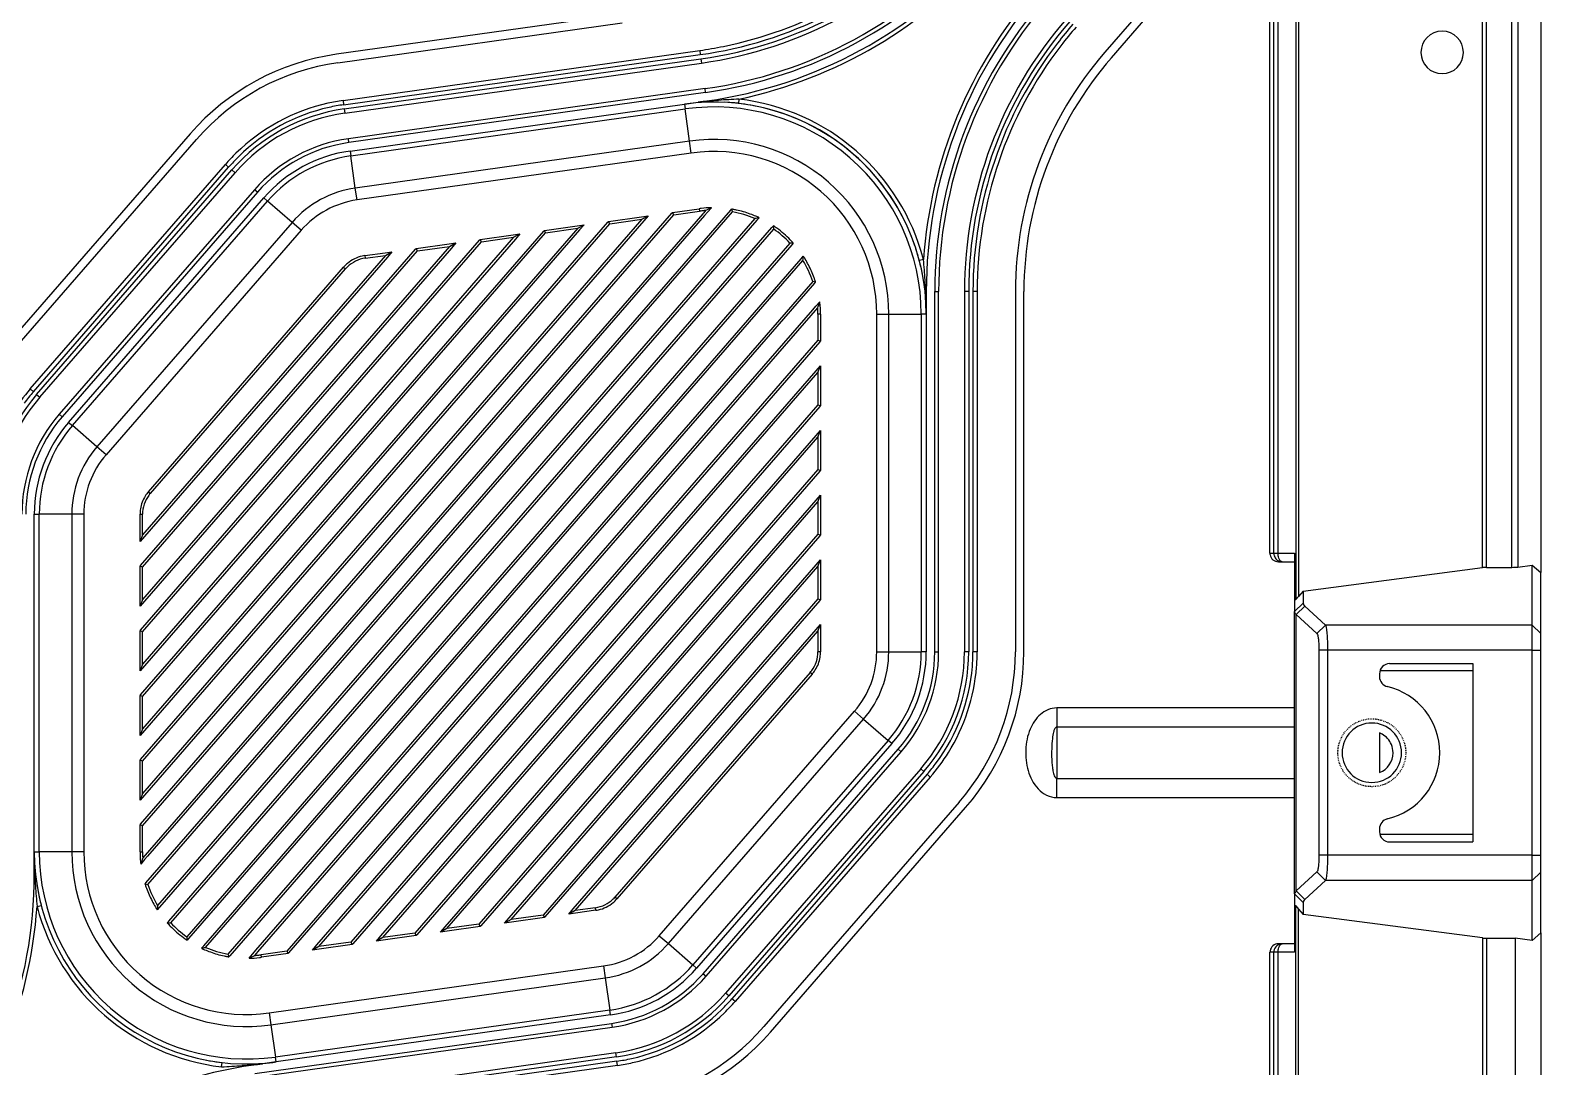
# Model space of a CAD drawing. Header units: millimetres. Extents: x -1070 to 42146, y 1440 to 12921.
# Drawn here: x 7066.3 to 7244.2, y 2835.8 to 2957.9 of the extents above; entities that cross this region are included whole.
import ezdxf

# ---------------------------------------------------------------- set-up
doc = ezdxf.new("R2010")
doc.units = ezdxf.units.MM
doc.linetypes.add('HIDDEN', pattern=[0.2, 0.1, -0.1])
doc.layers.add('DW-PLUS-XIANGTI隐藏线HIDDEN', color=7, linetype='Continuous')

msp = doc.modelspace()

# ---------------------------------------------------------------- linework, layer by layer
at = {"color": 7, "linetype": 'Continuous', "lineweight": -3}
for p, q in [((7237.302, 2894.641), (7237.302, 3641.011)), ((7237.797, 2894.668), (7237.797, 3640.984)), ((7240.76, 2894.668), (7240.76, 3640.984)), ((7241.467, 3640.946), (7241.467, 2894.706)), ((7244.175, 3640.721), (7244.175, 2894.931)), ((7215.307, 3140.326), (7215.307, 2895.326)), ((7215.648, 3139.326), (7215.648, 2896.326)), ((7212.74, 2896.326), (7212.74, 3006.702)), ((7213.239, 2896.326), (7213.239, 3008.01)), ((7212.275, 2896.326), (7212.275, 2976.184)), ((7135.828, 2959.805), (7102.345, 2955.1)), ((7102.484, 2954.109), (7135.967, 2958.815)), ((7196.808, 2959.916), (7192.846, 2955.358)), ((7193.6, 2954.702), (7197.897, 2959.645)), ((7103.111, 2949.653), (7145.117, 2955.557)), ((7103.18, 2949.158), (7145.187, 2955.062)), ((7145.117, 2955.557), (7145.187, 2955.062)), ((7103.25, 2948.663), (7145.257, 2954.566)), ((7103.32, 2948.168), (7145.326, 2954.071)), ((7145.257, 2954.566), (7145.326, 2954.071)), ((7145.749, 2951.059), (7103.743, 2945.156)), ((7145.813, 2950.605), (7103.807, 2944.702)), ((7145.813, 2950.605), (7145.749, 2951.059)), ((7149.739, 2949.818), (7149.681, 2949.322)), ((7103.111, 2949.653), (7103.18, 2949.158)), ((7103.111, 2949.653), (7103.18, 2949.158)), ((7103.25, 2948.663), (7103.32, 2948.168)), ((7103.25, 2948.663), (7103.32, 2948.168)), ((7103.946, 2943.711), (7143.319, 2949.245)), ((7104.027, 2943.131), (7143.4, 2948.665)), ((7143.319, 2949.245), (7144.921, 2949.47)), ((7143.319, 2949.245), (7143.4, 2948.665)), ((7143.933, 2944.874), (7143.4, 2948.665)), ((7085.11, 2945.742), (7062.119, 2919.293)), ((7062.874, 2918.637), (7085.865, 2945.086)), ((7103.807, 2944.702), (7103.743, 2945.156)), ((7103.807, 2944.702), (7103.743, 2945.156)), ((7143.933, 2944.874), (7104.56, 2939.34)), ((7144.13, 2943.473), (7143.933, 2944.874)), ((7103.946, 2943.711), (7104.027, 2943.131)), ((7103.946, 2943.711), (7104.027, 2943.131)), ((7104.56, 2939.34), (7104.027, 2943.131)), ((7104.56, 2939.34), (7104.027, 2943.131)), ((7144.13, 2943.473), (7104.757, 2937.94)), ((7066.27, 2915.685), (7089.261, 2942.133)), ((7066.27, 2915.685), (7089.261, 2942.133)), ((7066.647, 2915.357), (7089.639, 2941.805)), ((7066.647, 2915.357), (7089.639, 2941.805)), ((7067.025, 2915.029), (7090.016, 2941.477)), ((7067.025, 2915.029), (7090.016, 2941.477)), ((7067.402, 2914.701), (7090.393, 2941.149)), ((7067.402, 2914.701), (7090.393, 2941.149)), ((7089.261, 2942.133), (7089.639, 2941.805)), ((7090.016, 2941.477), (7090.393, 2941.149)), ((7092.689, 2939.154), (7069.698, 2912.705)), ((7092.689, 2939.154), (7069.698, 2912.705)), ((7093.035, 2938.853), (7092.689, 2939.154)), ((7093.035, 2938.853), (7092.689, 2939.154)), ((7104.757, 2937.94), (7104.56, 2939.34)), ((7104.757, 2937.94), (7104.56, 2939.34)), ((7093.035, 2938.853), (7070.043, 2912.405)), ((7093.035, 2938.853), (7070.043, 2912.405)), ((7070.798, 2911.749), (7093.789, 2938.197)), ((7070.798, 2911.749), (7093.789, 2938.197)), ((7071.24, 2911.364), (7094.232, 2937.813)), ((7071.24, 2911.364), (7094.232, 2937.813)), ((7093.789, 2938.197), (7094.232, 2937.813)), ((7093.789, 2938.197), (7094.232, 2937.813)), ((7097.121, 2935.301), (7094.232, 2937.813)), ((7097.121, 2935.301), (7094.232, 2937.813)), ((7079.274, 2864.416), (7141.841, 2936.391)), ((7079.501, 2864.219), (7142.067, 2936.194)), ((7138.294, 2935.663), (7079.501, 2868.03)), ((7145.467, 2936.294), (7079.523, 2860.434)), ((7138.52, 2935.467), (7079.727, 2867.833)), ((7079.895, 2857.509), (7148.767, 2936.737)), ((7145.694, 2936.097), (7080.101, 2860.642)), ((7080.122, 2857.312), (7148.993, 2936.54)), ((7151.619, 2935.75), (7081.27, 2854.822)), ((7151.845, 2935.553), (7081.496, 2854.626)), ((7134.367, 2935.415), (7138.252, 2935.961)), ((7134.52, 2935.133), (7138.294, 2935.663)), ((7138.252, 2935.961), (7139.047, 2936.072)), ((7138.294, 2935.663), (7139.047, 2936.072)), ((7139.047, 2936.072), (7138.52, 2935.467)), ((7141.841, 2936.391), (7141.914, 2936.475)), ((7141.914, 2936.475), (7145.052, 2936.916)), ((7142.067, 2936.194), (7141.914, 2936.475)), ((7142.067, 2936.194), (7145.093, 2936.619)), ((7145.052, 2936.916), (7145.093, 2936.619)), ((7145.596, 2936.443), (7145.467, 2936.294)), ((7145.819, 2936.699), (7145.596, 2936.443)), ((7146.046, 2936.502), (7145.694, 2936.097)), ((7146.509, 2937.035), (7146.046, 2936.502)), ((7148.767, 2936.737), (7148.878, 2936.865)), ((7152.111, 2935.858), (7151.845, 2935.553)), ((7097.121, 2935.301), (7074.13, 2908.853)), ((7097.121, 2935.301), (7074.13, 2908.853)), ((7098.188, 2934.373), (7075.197, 2907.925)), ((7098.188, 2934.373), (7075.197, 2907.925)), ((7079.274, 2872.037), (7134.294, 2935.33)), ((7079.274, 2879.659), (7126.747, 2934.269)), ((7079.501, 2871.841), (7134.52, 2935.133)), ((7130.747, 2934.603), (7079.501, 2875.651)), ((7079.501, 2879.462), (7126.973, 2934.072)), ((7130.973, 2934.406), (7079.727, 2875.454)), ((7082.586, 2852.983), (7153.623, 2934.702)), ((7082.813, 2852.787), (7153.85, 2934.505)), ((7098.188, 2934.373), (7097.121, 2935.301)), ((7098.188, 2934.373), (7097.121, 2935.301)), ((7119.273, 2933.293), (7123.158, 2933.839)), ((7123.158, 2933.839), (7123.952, 2933.951)), ((7123.2, 2933.542), (7123.952, 2933.951)), ((7123.952, 2933.951), (7123.426, 2933.345)), ((7126.747, 2934.269), (7126.82, 2934.354)), ((7126.82, 2934.354), (7130.705, 2934.9)), ((7126.973, 2934.072), (7126.82, 2934.354)), ((7126.973, 2934.072), (7130.747, 2934.603)), ((7130.705, 2934.9), (7131.5, 2935.012)), ((7130.747, 2934.603), (7131.5, 2935.012)), ((7131.5, 2935.012), (7130.973, 2934.406)), ((7134.294, 2935.33), (7134.367, 2935.415)), ((7134.52, 2935.133), (7134.367, 2935.415)), ((7153.623, 2934.702), (7153.799, 2934.904)), ((7079.274, 2887.28), (7119.2, 2933.209)), ((7079.274, 2894.901), (7111.653, 2932.148)), ((7123.2, 2933.542), (7079.501, 2883.272)), ((7079.501, 2887.083), (7119.426, 2933.012)), ((7115.652, 2932.481), (7079.501, 2890.894)), ((7079.501, 2894.704), (7111.879, 2931.951)), ((7123.426, 2933.345), (7079.727, 2883.076)), ((7115.879, 2932.285), (7079.727, 2890.697)), ((7155.736, 2932.865), (7084.699, 2851.146)), ((7155.963, 2932.668), (7084.926, 2850.95)), ((7111.653, 2932.148), (7111.726, 2932.233)), ((7111.726, 2932.233), (7115.611, 2932.779)), ((7111.879, 2931.951), (7111.726, 2932.233)), ((7111.879, 2931.951), (7115.652, 2932.481)), ((7115.611, 2932.779), (7116.405, 2932.89)), ((7115.652, 2932.481), (7116.405, 2932.89)), ((7116.405, 2932.89), (7115.879, 2932.285)), ((7119.2, 2933.209), (7119.273, 2933.293)), ((7119.426, 2933.012), (7119.273, 2933.293)), ((7119.426, 2933.012), (7123.2, 2933.542)), ((7156.139, 2932.871), (7155.963, 2932.668)), ((7108.105, 2931.421), (7079.501, 2898.515)), ((7108.332, 2931.224), (7079.727, 2898.318)), ((7086.704, 2850.099), (7157.053, 2931.026)), ((7086.93, 2849.902), (7157.279, 2930.829)), ((7105.679, 2931.383), (7108.064, 2931.718)), ((7105.679, 2931.383), (7108.064, 2931.718)), ((7105.679, 2931.383), (7105.72, 2931.086)), ((7105.679, 2931.383), (7105.72, 2931.086)), ((7105.72, 2931.086), (7108.105, 2931.421)), ((7105.72, 2931.086), (7108.105, 2931.421)), ((7108.064, 2931.718), (7108.858, 2931.83)), ((7108.064, 2931.718), (7108.858, 2931.83)), ((7108.105, 2931.421), (7108.858, 2931.83)), ((7108.105, 2931.421), (7108.858, 2931.83)), ((7108.858, 2931.83), (7108.332, 2931.224)), ((7108.858, 2931.83), (7108.332, 2931.224)), ((7157.053, 2931.026), (7157.318, 2931.332)), ((7171.472, 2930.925), (7170.989, 2930.799)), ((7080.194, 2903.581), (7103.186, 2930.029)), ((7080.194, 2903.581), (7103.186, 2930.029)), ((7080.421, 2903.384), (7103.412, 2929.832)), ((7080.421, 2903.384), (7103.412, 2929.832)), ((7158.427, 2928.339), (7089.556, 2849.112)), ((7103.186, 2930.029), (7103.412, 2929.832)), ((7103.186, 2930.029), (7103.412, 2929.832)), ((7158.654, 2928.142), (7089.782, 2848.915)), ((7158.765, 2928.27), (7158.654, 2928.142)), ((7172.798, 2884.728), (7172.798, 2927.148)), ((7172.798, 2927.148), (7173.257, 2927.148)), ((7173.257, 2884.728), (7173.257, 2927.148)), ((7176.298, 2927.148), (7176.298, 2884.728)), ((7176.798, 2927.148), (7176.298, 2927.148)), ((7176.798, 2927.148), (7176.798, 2884.728)), ((7177.298, 2927.148), (7177.298, 2884.728)), ((7177.798, 2927.148), (7177.298, 2927.148)), ((7177.798, 2927.148), (7177.798, 2884.728)), ((7182.298, 2927.148), (7182.298, 2884.728)), ((7183.298, 2884.728), (7183.298, 2927.148)), ((7092.856, 2849.554), (7158.448, 2925.01)), ((7093.082, 2849.358), (7159.027, 2925.218)), ((7158.448, 2925.01), (7158.8, 2925.415)), ((7158.8, 2925.415), (7159.263, 2925.948)), ((7171.798, 2926.131), (7171.798, 2924.488)), ((7159.048, 2924.488), (7159.048, 2921.432)), ((7159.348, 2924.488), (7159.048, 2924.488)), ((7159.348, 2924.488), (7159.348, 2921.32)), ((7165.97, 2884.728), (7165.97, 2924.488)), ((7165.97, 2924.488), (7167.384, 2924.488)), ((7167.384, 2924.488), (7171.212, 2924.488)), ((7167.384, 2884.728), (7167.384, 2924.488)), ((7171.798, 2924.488), (7171.212, 2924.488)), ((7171.212, 2924.488), (7171.212, 2884.728)), ((7171.798, 2924.488), (7171.798, 2884.728)), ((7159.048, 2921.432), (7096.482, 2849.458)), ((7159.275, 2921.236), (7096.708, 2849.261)), ((7159.048, 2921.432), (7159.348, 2921.32)), ((7159.348, 2921.32), (7159.275, 2921.236)), ((7100.029, 2850.185), (7158.822, 2917.819)), ((7158.822, 2917.819), (7159.348, 2918.424)), ((7159.048, 2917.622), (7159.348, 2918.424)), ((7159.348, 2918.424), (7159.348, 2913.699)), ((7100.255, 2849.988), (7159.048, 2917.622)), ((7159.048, 2917.622), (7159.048, 2913.811)), ((7066.27, 2915.685), (7066.647, 2915.357)), ((7066.27, 2915.685), (7066.647, 2915.357)), ((7067.025, 2915.029), (7067.402, 2914.701)), ((7067.025, 2915.029), (7067.402, 2914.701)), ((7070.043, 2912.405), (7069.698, 2912.705)), ((7070.043, 2912.405), (7069.698, 2912.705)), ((7159.048, 2913.811), (7104.029, 2850.519)), ((7159.275, 2913.614), (7104.255, 2850.322)), ((7159.048, 2913.811), (7159.348, 2913.699)), ((7159.348, 2913.699), (7159.275, 2913.614)), ((7070.798, 2911.749), (7071.24, 2911.364)), ((7070.798, 2911.749), (7071.24, 2911.364)), ((7074.13, 2908.853), (7071.24, 2911.364)), ((7074.13, 2908.853), (7071.24, 2911.364)), ((7158.822, 2910.197), (7159.348, 2910.803)), ((7159.048, 2910.001), (7159.348, 2910.803)), ((7159.348, 2910.803), (7159.348, 2906.078)), ((7075.197, 2907.925), (7074.13, 2908.853)), ((7075.197, 2907.925), (7074.13, 2908.853)), ((7107.576, 2851.246), (7158.822, 2910.197)), ((7107.802, 2851.049), (7159.048, 2910.001)), ((7159.048, 2910.001), (7159.048, 2906.19)), ((7159.048, 2906.19), (7111.576, 2851.579)), ((7159.275, 2905.993), (7111.802, 2851.382)), ((7159.048, 2906.19), (7159.348, 2906.078)), ((7159.348, 2906.078), (7159.275, 2905.993)), ((7080.194, 2903.581), (7080.421, 2903.384)), ((7080.194, 2903.581), (7080.421, 2903.384)), ((7115.123, 2852.306), (7158.822, 2902.576)), ((7115.35, 2852.11), (7159.048, 2902.379)), ((7158.822, 2902.576), (7159.348, 2903.182)), ((7159.048, 2902.379), (7159.348, 2903.182)), ((7159.048, 2902.379), (7159.048, 2898.569)), ((7159.348, 2903.182), (7159.348, 2898.457)), ((7066.751, 2861.163), (7066.751, 2900.924)), ((7066.751, 2900.924), (7067.337, 2900.924)), ((7071.165, 2900.924), (7067.337, 2900.924)), ((7067.337, 2861.163), (7067.337, 2900.924)), ((7072.579, 2900.924), (7071.165, 2900.924)), ((7071.165, 2900.924), (7071.165, 2861.163)), ((7072.579, 2900.924), (7072.579, 2861.163)), ((7079.201, 2897.713), (7079.201, 2900.924)), ((7079.201, 2900.924), (7079.501, 2900.924)), ((7079.501, 2898.515), (7079.501, 2900.924)), ((7079.501, 2898.515), (7079.201, 2897.713)), ((7079.727, 2898.318), (7079.201, 2897.713)), ((7159.048, 2898.569), (7119.123, 2852.64)), ((7159.275, 2898.372), (7119.349, 2852.443)), ((7159.048, 2898.569), (7159.348, 2898.457)), ((7159.348, 2898.457), (7159.275, 2898.372)), ((7212.275, 2896.326), (7212.74, 2896.326)), ((7212.74, 2896.326), (7213.239, 2896.326)), ((7213.239, 2896.326), (7213.722, 2896.326)), ((7213.722, 2896.326), (7215.175, 2896.326)), ((7215.175, 2896.326), (7215.175, 2895.326)), ((7215.648, 2896.326), (7215.648, 2895.326)), ((7079.201, 2894.817), (7079.274, 2894.901)), ((7079.501, 2894.704), (7079.201, 2894.817)), ((7079.201, 2890.091), (7079.201, 2894.817)), ((7079.501, 2890.894), (7079.501, 2894.704)), ((7122.67, 2853.367), (7158.822, 2894.955)), ((7122.897, 2853.17), (7159.048, 2894.758)), ((7158.822, 2894.955), (7159.348, 2895.56)), ((7159.048, 2894.758), (7159.348, 2895.56)), ((7159.048, 2894.758), (7159.048, 2890.947)), ((7159.348, 2895.56), (7159.348, 2890.835)), ((7213.275, 2895.326), (7213.722, 2895.326)), ((7213.722, 2895.326), (7215.175, 2895.326)), ((7215.175, 2895.326), (7215.175, 2891.862)), ((7215.307, 2895.326), (7215.307, 2890.877)), ((7215.648, 2895.326), (7215.648, 2891.24)), ((7216.193, 2891.862), (7237.302, 2894.641)), ((7237.797, 2894.668), (7240.76, 2894.668)), ((7241.467, 2894.706), (7243.175, 2894.931)), ((7243.175, 2894.931), (7244.175, 2894.054)), ((7243.175, 2894.054), (7243.175, 2894.931)), ((7244.175, 2894.931), (7244.175, 2894.054)), ((7243.175, 2887.875), (7243.175, 2894.054)), ((7244.175, 2887.875), (7244.175, 2894.054)), ((7215.175, 2891.862), (7215.175, 2891.24)), ((7215.175, 2891.24), (7215.175, 2890.744)), ((7215.648, 2891.24), (7215.307, 2890.877)), ((7216.193, 2891.862), (7215.648, 2891.24)), ((7216.193, 2891.862), (7216.193, 2890.744)), ((7079.501, 2890.894), (7079.201, 2890.091)), ((7079.727, 2890.697), (7079.201, 2890.091)), ((7159.048, 2890.947), (7126.67, 2853.701)), ((7159.275, 2890.751), (7126.897, 2853.504)), ((7159.048, 2890.947), (7159.348, 2890.835)), ((7159.348, 2890.835), (7159.275, 2890.751)), ((7215.307, 2890.877), (7215.175, 2890.744)), ((7215.175, 2890.744), (7215.175, 2890.466)), ((7215.175, 2890.466), (7215.175, 2889.456)), ((7216.193, 2890.466), (7215.175, 2889.456)), ((7215.175, 2856.195), (7215.175, 2889.456)), ((7216.384, 2890.113), (7215.376, 2889.103)), ((7216.193, 2890.744), (7216.193, 2890.466)), ((7216.384, 2890.113), (7218.812, 2887.875)), ((7158.822, 2887.334), (7159.348, 2887.939)), ((7159.048, 2887.137), (7159.348, 2887.939)), ((7159.348, 2887.939), (7159.348, 2884.728)), ((7215.376, 2889.103), (7217.804, 2886.866)), ((7215.376, 2856.549), (7215.376, 2889.103)), ((7218.812, 2887.875), (7217.804, 2886.866)), ((7243.175, 2887.875), (7218.812, 2887.875)), ((7243.175, 2887.875), (7244.175, 2886.884)), ((7243.175, 2887.807), (7243.175, 2887.875)), ((7243.175, 2887.547), (7243.175, 2887.807)), ((7243.175, 2885.958), (7243.175, 2887.547)), ((7244.175, 2886.884), (7244.175, 2887.875)), ((7079.201, 2887.195), (7079.274, 2887.28)), ((7079.501, 2887.083), (7079.201, 2887.195)), ((7079.201, 2882.47), (7079.201, 2887.195)), ((7079.501, 2883.272), (7079.501, 2887.083)), ((7130.217, 2854.428), (7158.822, 2887.334)), ((7130.444, 2854.231), (7159.048, 2887.137)), ((7159.048, 2887.137), (7159.048, 2884.728)), ((7243.175, 2884.901), (7243.175, 2885.958)), ((7244.175, 2886.81), (7244.175, 2886.884)), ((7244.175, 2885.824), (7244.175, 2886.81)), ((7244.175, 2885.232), (7244.175, 2885.824)), ((7159.348, 2884.728), (7159.048, 2884.728)), ((7165.97, 2884.728), (7167.384, 2884.728)), ((7167.384, 2884.728), (7171.212, 2884.728)), ((7171.798, 2884.728), (7171.212, 2884.728)), ((7172.798, 2884.728), (7173.257, 2884.728)), ((7176.798, 2884.728), (7176.298, 2884.728)), ((7177.798, 2884.728), (7177.298, 2884.728)), ((7219.058, 2884.901), (7218.05, 2884.901)), ((7218.05, 2884.901), (7218.05, 2860.751)), ((7243.175, 2884.901), (7219.058, 2884.901)), ((7219.058, 2884.901), (7219.058, 2860.751)), ((7243.175, 2884.901), (7244.175, 2884.901)), ((7243.175, 2860.751), (7243.175, 2884.901)), ((7244.175, 2884.901), (7244.175, 2885.232)), ((7244.175, 2860.751), (7244.175, 2884.901)), ((7079.501, 2883.272), (7079.201, 2882.47)), ((7079.727, 2883.076), (7079.201, 2882.47)), ((7158.128, 2882.268), (7135.137, 2855.819)), ((7158.355, 2882.071), (7135.364, 2855.623)), ((7158.355, 2882.071), (7158.128, 2882.268)), ((7225.175, 2882.126), (7225.175, 2881.783)), ((7226.375, 2882.46), (7225.222, 2882.46)), ((7226.375, 2883.326), (7236.175, 2883.326)), ((7236.175, 2882.46), (7226.375, 2882.46)), ((7236.175, 2883.326), (7236.175, 2862.326)), ((7079.201, 2879.574), (7079.274, 2879.659)), ((7079.501, 2879.462), (7079.201, 2879.574)), ((7079.201, 2874.849), (7079.201, 2879.574)), ((7079.501, 2875.651), (7079.501, 2879.462)), ((7140.361, 2851.279), (7163.352, 2877.727)), ((7141.428, 2850.351), (7164.42, 2876.799)), ((7163.352, 2877.727), (7164.42, 2876.799)), ((7164.42, 2876.799), (7167.309, 2874.288)), ((7187.175, 2878.1), (7187.175, 2875.855)), ((7215.175, 2878.1), (7187.175, 2878.1)), ((7079.501, 2875.651), (7079.201, 2874.849)), ((7079.727, 2875.454), (7079.201, 2874.849)), ((7187.175, 2875.855), (7187.175, 2869.796)), ((7215.175, 2875.855), (7187.175, 2875.855)), ((7225.175, 2875.158), (7225.175, 2872.826)), ((7167.309, 2874.288), (7144.318, 2847.839)), ((7167.751, 2873.903), (7144.76, 2847.455)), ((7145.514, 2846.799), (7168.506, 2873.247)), ((7167.751, 2873.903), (7167.309, 2874.288)), ((7168.506, 2873.247), (7168.852, 2872.947)), ((7079.201, 2871.953), (7079.274, 2872.037)), ((7079.201, 2867.228), (7079.201, 2871.953)), ((7079.501, 2871.841), (7079.201, 2871.953)), ((7079.501, 2868.03), (7079.501, 2871.841)), ((7145.86, 2846.498), (7168.852, 2872.947)), ((7225.175, 2872.826), (7225.175, 2870.493)), ((7171.147, 2870.951), (7148.156, 2844.502)), ((7171.525, 2870.623), (7148.533, 2844.174)), ((7171.902, 2870.295), (7148.911, 2843.846)), ((7172.279, 2869.967), (7149.288, 2843.518)), ((7171.525, 2870.623), (7171.147, 2870.951)), ((7172.279, 2869.967), (7171.902, 2870.295)), ((7187.175, 2867.552), (7187.175, 2869.796)), ((7187.175, 2869.796), (7215.175, 2869.796)), ((7079.501, 2868.03), (7079.201, 2867.228)), ((7079.727, 2867.833), (7079.201, 2867.228)), ((7175.675, 2867.015), (7152.684, 2840.566)), ((7153.439, 2839.91), (7176.43, 2866.359)), ((7187.175, 2867.552), (7215.175, 2867.552)), ((7079.201, 2864.331), (7079.274, 2864.416)), ((7079.201, 2861.163), (7079.201, 2864.331)), ((7079.501, 2864.219), (7079.201, 2864.331)), ((7079.501, 2861.163), (7079.501, 2864.219)), ((7225.175, 2863.869), (7225.175, 2863.526)), ((7226.375, 2863.191), (7225.222, 2863.191)), ((7236.175, 2863.191), (7226.375, 2863.191)), ((7066.751, 2859.52), (7066.751, 2861.163)), ((7066.751, 2861.163), (7067.337, 2861.163)), ((7071.165, 2861.163), (7067.337, 2861.163)), ((7072.579, 2861.163), (7071.165, 2861.163)), ((7079.201, 2861.163), (7079.501, 2861.163)), ((7219.058, 2860.751), (7218.05, 2860.751)), ((7243.175, 2860.751), (7219.058, 2860.751)), ((7226.375, 2862.326), (7236.175, 2862.326)), ((7243.175, 2860.751), (7244.175, 2860.751)), ((7243.175, 2860.392), (7243.175, 2860.751)), ((7244.175, 2860.42), (7244.175, 2860.751)), ((7079.749, 2860.237), (7079.286, 2859.704)), ((7080.101, 2860.642), (7079.749, 2860.237)), ((7243.175, 2859.694), (7243.175, 2860.392)), ((7243.175, 2858.105), (7243.175, 2859.694)), ((7244.175, 2858.841), (7244.175, 2860.42)), ((7079.784, 2857.381), (7079.895, 2857.509)), ((7217.804, 2858.786), (7215.376, 2856.549)), ((7218.812, 2857.776), (7216.384, 2855.539)), ((7218.812, 2857.776), (7217.804, 2858.786)), ((7243.175, 2857.776), (7218.812, 2857.776)), ((7243.175, 2857.776), (7244.175, 2858.768)), ((7243.175, 2857.776), (7243.175, 2858.105)), ((7243.175, 2851.598), (7243.175, 2857.776)), ((7244.175, 2858.768), (7244.175, 2858.841)), ((7244.175, 2857.776), (7244.175, 2858.768)), ((7244.175, 2851.598), (7244.175, 2857.776)), ((7135.364, 2855.623), (7135.137, 2855.819)), ((7215.175, 2856.195), (7215.175, 2855.185)), ((7216.193, 2855.185), (7215.175, 2856.195)), ((7216.384, 2855.539), (7215.376, 2856.549)), ((7067.077, 2854.726), (7067.56, 2854.853)), ((7081.496, 2854.626), (7081.231, 2854.32)), ((7126.67, 2853.701), (7122.897, 2853.17)), ((7126.67, 2853.701), (7126.823, 2853.419)), ((7129.691, 2853.822), (7130.217, 2854.428)), ((7130.444, 2854.231), (7129.691, 2853.822)), ((7130.485, 2853.934), (7129.691, 2853.822)), ((7132.829, 2854.566), (7130.444, 2854.231)), ((7132.871, 2854.269), (7130.485, 2853.934)), ((7132.871, 2854.269), (7132.829, 2854.566)), ((7215.175, 2855.185), (7215.175, 2854.908)), ((7215.175, 2854.908), (7215.175, 2854.412)), ((7215.175, 2854.908), (7215.307, 2854.775)), ((7215.175, 2854.412), (7215.175, 2853.79)), ((7215.175, 2853.79), (7215.175, 2850.326)), ((7215.307, 2854.775), (7215.648, 2854.412)), ((7215.307, 2850.326), (7215.307, 2854.775)), ((7215.648, 2854.412), (7216.193, 2853.79)), ((7215.648, 2850.326), (7215.648, 2854.412)), ((7216.193, 2855.185), (7216.193, 2854.908)), ((7216.193, 2854.908), (7216.193, 2853.79)), ((7237.302, 2851.011), (7216.193, 2853.79)), ((7082.411, 2852.781), (7082.586, 2852.983)), ((7114.597, 2851.701), (7115.123, 2852.306)), ((7115.35, 2852.11), (7114.597, 2851.701)), ((7115.391, 2851.813), (7114.597, 2851.701)), ((7119.123, 2852.64), (7115.35, 2852.11)), ((7119.276, 2852.359), (7115.391, 2851.813)), ((7119.123, 2852.64), (7119.276, 2852.359)), ((7119.349, 2852.443), (7119.276, 2852.359)), ((7122.144, 2852.762), (7122.67, 2853.367)), ((7122.897, 2853.17), (7122.144, 2852.762)), ((7122.938, 2852.873), (7122.144, 2852.762)), ((7126.823, 2853.419), (7122.938, 2852.873)), ((7126.897, 2853.504), (7126.823, 2853.419)), ((7084.926, 2850.95), (7084.75, 2850.747)), ((7086.438, 2849.793), (7086.704, 2850.099)), ((7099.503, 2849.58), (7100.029, 2850.185)), ((7104.029, 2850.519), (7100.255, 2849.988)), ((7104.182, 2850.237), (7100.297, 2849.691)), ((7104.029, 2850.519), (7104.182, 2850.237)), ((7104.255, 2850.322), (7104.182, 2850.237)), ((7107.05, 2850.64), (7107.576, 2851.246)), ((7107.802, 2851.049), (7107.05, 2850.64)), ((7107.844, 2850.752), (7107.05, 2850.64)), ((7111.576, 2851.579), (7107.802, 2851.049)), ((7111.729, 2851.298), (7107.844, 2850.752)), ((7111.576, 2851.579), (7111.729, 2851.298)), ((7111.802, 2851.382), (7111.729, 2851.298)), ((7140.361, 2851.279), (7141.428, 2850.351)), ((7141.428, 2850.351), (7144.318, 2847.839)), ((7213.722, 2850.326), (7213.275, 2850.326)), ((7215.175, 2850.326), (7213.722, 2850.326)), ((7215.175, 2850.326), (7215.175, 2849.326)), ((7215.307, 2806.158), (7215.307, 2850.326)), ((7215.648, 2849.326), (7215.648, 2850.326)), ((7237.302, 2851.011), (7237.302, 2768.726)), ((7237.797, 2850.984), (7241.175, 2850.984)), ((7237.797, 2850.984), (7237.797, 2768.726)), ((7243.175, 2850.721), (7241.175, 2850.984)), ((7241.175, 2850.984), (7241.175, 2768.726)), ((7244.175, 2851.598), (7243.175, 2850.721)), ((7243.175, 2850.721), (7243.175, 2851.598)), ((7244.175, 2851.598), (7244.175, 2850.721)), ((7244.175, 2850.721), (7244.175, 2768.726)), ((7089.782, 2848.915), (7089.671, 2848.787)), ((7092.041, 2848.617), (7092.504, 2849.149)), ((7092.504, 2849.149), (7092.856, 2849.554)), ((7092.73, 2848.953), (7092.953, 2849.209)), ((7092.953, 2849.209), (7093.082, 2849.358)), ((7096.482, 2849.458), (7093.456, 2849.033)), ((7093.497, 2848.736), (7093.456, 2849.033)), ((7096.635, 2849.176), (7093.497, 2848.736)), ((7096.482, 2849.458), (7096.635, 2849.176)), ((7096.708, 2849.261), (7096.635, 2849.176)), ((7100.255, 2849.988), (7099.503, 2849.58)), ((7100.297, 2849.691), (7099.503, 2849.58)), ((7212.74, 2849.326), (7212.275, 2849.326)), ((7212.275, 2806.168), (7212.275, 2849.326)), ((7213.239, 2849.326), (7212.74, 2849.326)), ((7212.74, 2806.158), (7212.74, 2849.326)), ((7213.239, 2806.158), (7213.239, 2849.326)), ((7213.722, 2849.326), (7213.239, 2849.326)), ((7215.175, 2849.326), (7213.722, 2849.326)), ((7215.648, 2806.158), (7215.648, 2849.326)), ((7094.419, 2842.178), (7133.792, 2847.712)), ((7133.792, 2847.712), (7133.989, 2846.312)), ((7144.76, 2847.455), (7144.318, 2847.839)), ((7145.514, 2846.799), (7145.86, 2846.498)), ((7094.616, 2840.778), (7133.989, 2846.312)), ((7133.989, 2846.312), (7134.522, 2842.52)), ((7148.533, 2844.174), (7148.156, 2844.502)), ((7149.288, 2843.518), (7148.911, 2843.846)), ((7094.419, 2842.178), (7094.616, 2840.778)), ((7134.522, 2842.52), (7095.149, 2836.987)), ((7134.603, 2841.94), (7095.23, 2836.407)), ((7134.603, 2841.94), (7134.522, 2842.52)), ((7092.736, 2835.046), (7134.742, 2840.95)), ((7092.8, 2834.593), (7134.806, 2840.496)), ((7094.616, 2840.778), (7095.149, 2836.987)), ((7134.742, 2840.95), (7134.806, 2840.496)), ((7088.81, 2835.834), (7088.868, 2836.33)), ((7135.23, 2837.484), (7093.223, 2831.58)), ((7135.299, 2836.989), (7093.293, 2831.085)), ((7135.369, 2836.494), (7093.362, 2830.59)), ((7135.438, 2835.999), (7093.432, 2830.095)), ((7095.23, 2836.407), (7093.628, 2836.182)), ((7095.23, 2836.407), (7095.149, 2836.987)), ((7135.299, 2836.989), (7135.23, 2837.484)), ((7135.438, 2835.999), (7135.369, 2836.494))]:
    msp.add_line(p, q, dxfattribs=at)
for centre, radius, start, end in [((7138.507, 3002.594), 48.5, 278, 319), ((7138.507, 3002.594), 49, 278, 319), ((7138.507, 3002.594), 47.5, 281.41991, 315.58001), ((7138.507, 3002.594), 48, 278, 315.58333), ((7138.507, 3002.594), 52.042, 278, 319), ((7138.507, 3002.594), 52.5, 278, 319), ((7138.507, 3002.594), 53.5, 278, 319), ((7138.507, 3002.594), 53.958, 282.01469, 319), ((7225.298, 2927.148), 53.958, 139, 175.98531), ((7225.298, 2927.148), 53.5, 139, 180), ((7225.298, 2927.148), 52.5, 139, 180), ((7225.298, 2927.148), 52.042, 139, 180), ((7225.298, 2927.148), 49, 139, 180), ((7225.298, 2927.148), 48.5, 139, 180), ((7225.298, 2927.148), 48, 139, 142.41667), ((7225.298, 2927.148), 47.5, 139, 142.41991), ((7232.556, 2955.326), 2.5, 0, 180), ((7106.242, 2927.372), 28, 98, 139), ((7106.242, 2927.372), 28, 98, 139), ((7138.507, 3002.594), 47.5, 278, 281.41991), ((7225.298, 2927.148), 48, 142.41667, 180), ((7225.298, 2927.148), 47.5, 142.41991, 180), ((7225.298, 2927.148), 43, 139, 180), ((7232.556, 2955.326), 2.5, 180, 0), ((7106.242, 2927.372), 27, 98, 139), ((7106.242, 2927.372), 27, 98, 139), ((7225.298, 2927.148), 42, 139, 180), ((7146.798, 2924.488), 25.5, 14.62169, 83.37831), ((7106.242, 2927.372), 21.5, 98, 139), ((7106.242, 2927.372), 21.5, 98, 139), ((7106.242, 2927.372), 21, 98, 139), ((7106.242, 2927.372), 21, 98, 139), ((7106.242, 2927.372), 22.5, 102.58672, 134.41161), ((7106.242, 2927.372), 22.5, 102.58672, 134.41161), ((7106.242, 2927.372), 22, 102.55557, 134.44445), ((7106.242, 2927.372), 22, 102.55557, 134.44445), ((7106.242, 2927.372), 22.5, 98, 102.58672), ((7106.242, 2927.372), 22.5, 98, 102.58672), ((7106.242, 2927.372), 22, 98, 102.55557), ((7106.242, 2927.372), 22, 98, 102.55557), ((7146.798, 2924.488), 25, 0, 98), ((7146.798, 2924.488), 24.414, 0, 98), ((7138.507, 3002.594), 53.5, 276.8848, 278), ((7146.798, 2924.488), 25, 83.49148, 87.11968), ((7146.798, 2924.488), 25, 83.37831, 83.49148), ((7146.798, 2924.488), 25, 79.97095, 83.37831), ((7146.798, 2924.488), 25, 18.75924, 79.24086), ((7106.242, 2927.372), 17.958, 98, 139), ((7106.242, 2927.372), 17.958, 98, 139), ((7106.242, 2927.372), 17.5, 98, 139), ((7106.242, 2927.372), 17.5, 98, 139), ((7146.798, 2924.488), 20.586, 0, 98), ((7106.242, 2927.372), 22.5, 134.41161, 139), ((7106.242, 2927.372), 22, 134.44445, 139), ((7106.242, 2927.372), 16.5, 98, 139), ((7106.242, 2927.372), 16.5, 98, 139), ((7106.242, 2927.372), 15.914, 98, 139), ((7106.242, 2927.372), 15.914, 98, 139), ((7146.798, 2924.488), 19.172, 0, 98), ((7106.242, 2927.372), 12.086, 98, 139), ((7106.242, 2927.372), 12.086, 98, 139), ((7106.242, 2927.372), 10.672, 98, 139), ((7106.242, 2927.372), 10.672, 98, 139), ((7146.798, 2924.488), 12.55, 96.92647, 98), ((7146.798, 2924.488), 12.25, 97.24102, 98), ((7146.798, 2924.488), 12.25, 95.34368, 97.24102), ((7146.798, 2924.488), 12.55, 91.3228, 96.92647), ((7146.798, 2924.488), 12.25, 94.58469, 95.34368), ((7157.914, 2912.745), 26.834, 115.15318, 116.7907), ((7146.798, 2924.488), 12.55, 79.66187, 80.46062), ((7101.951, 2920.031), 49.855, 19.3377, 19.73369), ((7146.798, 2924.488), 12.25, 66.82571, 79.67742), ((7146.798, 2924.488), 12.55, 77.85195, 79.66187), ((7146.798, 2924.488), 12.55, 70.10583, 77.85195), ((7146.798, 2924.488), 12.55, 66.81205, 70.10583), ((7158.504, 2905.712), 30.816, 101.97439, 102.91085), ((7146.798, 2924.488), 12.55, 64.95608, 66.81205), ((7146.798, 2924.488), 12.55, 54.85811, 56.09449), ((7116.968, 2930.023), 37.153, 6.92955, 7.54978), ((7146.798, 2924.488), 12.25, 43.1433, 54.8567), ((7146.798, 2924.488), 12.55, 53.73814, 54.85811), ((7146.798, 2924.488), 12.55, 44.29221, 53.73814), ((7156.431, 2895.719), 37.153, 90.45022, 91.07045), ((7146.798, 2924.488), 12.55, 43.14519, 44.29221), ((7146.798, 2924.488), 12.55, 41.90551, 43.14519), ((7146.798, 2924.488), 25, 18.02905, 18.75924), ((7146.798, 2924.488), 25, 14.62169, 18.02905), ((7106.242, 2927.372), 4.05, 129.93274, 139), ((7106.242, 2927.372), 4.05, 129.93274, 139), ((7106.242, 2927.372), 3.75, 98, 134.39694), ((7106.242, 2927.372), 3.75, 98, 134.39694), ((7106.242, 2927.372), 4.05, 102.54797, 129.93274), ((7106.242, 2927.372), 4.05, 102.54797, 129.93274), ((7106.242, 2927.372), 4.05, 98, 102.54797), ((7106.242, 2927.372), 4.05, 98, 102.54797), ((7126.576, 2933.467), 30.816, 355.08915, 356.02561), ((7146.798, 2924.488), 12.25, 18.32258, 31.17429), ((7146.798, 2924.488), 12.55, 31.16678, 33.04392), ((7146.798, 2924.488), 12.55, 27.55841, 31.16678), ((7146.798, 2924.488), 12.55, 19.93886, 27.55841), ((7146.798, 2924.488), 25, 14.52864, 14.62169), ((7146.798, 2924.488), 25, 10.90091, 14.52864), ((7106.242, 2927.372), 3.75, 134.39694, 139), ((7106.242, 2927.372), 3.75, 134.39694, 139), ((7148.626, 2879.457), 49.855, 78.26631, 78.6623), ((7146.798, 2924.488), 12.55, 18.31613, 19.93886), ((7146.798, 2924.488), 12.55, 17.53938, 18.31613), ((7146.798, 2924.488), 25, 7.27451, 7.4012), ((7146.798, 2924.488), 25, 3.66097, 5.18976), ((7225.298, 2927.148), 53.5, 180, 181.11488), ((7133.622, 2933.862), 26.834, 341.2093, 342.84682), ((7146.798, 2924.488), 12.25, 0, 3.41531), ((7146.798, 2924.488), 12.55, 3.42569, 6.6772), ((7146.798, 2924.488), 12.55, 0, 3.42569), ((7146.798, 2924.488), 25, 0, 3.66097), ((7083.251, 2900.924), 21.5, 139, 180), ((7083.251, 2900.924), 21, 139, 180), ((7083.251, 2900.924), 22.5, 139, 148.12423), ((7083.251, 2900.924), 22, 139, 143.55557), ((7083.251, 2900.924), 22, 139, 143.55557), ((7083.251, 2900.924), 17.958, 139, 180), ((7083.251, 2900.924), 17.5, 139, 180), ((7083.251, 2900.924), 16.5, 139, 180), ((7083.251, 2900.924), 15.914, 139, 180), ((7083.251, 2900.924), 12.086, 139, 180), ((7083.251, 2900.924), 10.672, 139, 180), ((7083.251, 2900.924), 4.05, 139, 148.0653), ((7083.251, 2900.924), 4.05, 139, 148.0653), ((7083.251, 2900.924), 4.05, 148.0653, 170.93275), ((7083.251, 2900.924), 4.05, 148.0653, 170.93275), ((7083.251, 2900.924), 3.75, 143.60306, 180), ((7083.251, 2900.924), 3.75, 139, 143.60306), ((7083.251, 2900.924), 3.75, 139, 143.60306), ((7083.251, 2900.924), 4.05, 170.93275, 180), ((7155.298, 2884.728), 3.75, 323.60306, 0), ((7155.298, 2884.728), 4.05, 328.0653, 350.93275), ((7155.298, 2884.728), 4.05, 350.93275, 0), ((7155.298, 2884.728), 10.672, 319, 0), ((7155.298, 2884.728), 12.086, 319, 0), ((7155.298, 2884.728), 15.914, 319, 0), ((7155.298, 2884.728), 16.5, 319, 0), ((7155.298, 2884.728), 17.5, 319, 0), ((7155.298, 2884.728), 17.958, 319, 0), ((7155.298, 2884.728), 21, 319, 0), ((7155.298, 2884.728), 21.5, 319, 0), ((7155.298, 2884.728), 27, 319, 0), ((7155.298, 2884.728), 28, 319, 0), ((7155.298, 2884.728), 22, 355.44446, 0), ((7155.298, 2884.728), 22.5, 355.4116, 0), ((7155.298, 2884.728), 3.75, 319, 323.60306), ((7155.298, 2884.728), 4.05, 319, 328.0653), ((7155.298, 2884.728), 22, 323.55557, 355.44446), ((7155.298, 2884.728), 22.5, 328.12423, 355.4116), ((7226.375, 2882.126), 1.2, 90, 180), ((7226.375, 2881.783), 1.2, 180, 256.8053), ((7224.275, 2872.826), 8, 283.1947, 76.8053), ((7224.275, 2872.826), 3.5, 0, 180), ((7224.275, 2872.826), 2.5, 61.24427, 68.8998), ((7224.275, 2872.826), 2.5, 22.9666, 61.24427), ((7224.275, 2872.826), 2.5, 0, 22.9666), ((7155.298, 2884.728), 22, 319, 323.55557), ((7155.298, 2884.728), 22.5, 319, 328.12423), ((7224.275, 2872.826), 3.5, 180, 0), ((7224.275, 2872.826), 2.5, 291.1002, 0), ((7226.375, 2863.869), 1.2, 103.1947, 180), ((7226.375, 2863.526), 1.2, 180, 270), ((7091.751, 2861.163), 25, 180, 278), ((7091.751, 2861.163), 24.414, 180, 278), ((7091.751, 2861.163), 20.586, 180, 278), ((7091.751, 2861.163), 19.172, 180, 278), ((7091.751, 2861.163), 12.55, 180, 183.42569), ((7091.751, 2861.163), 12.25, 180, 183.41531), ((7013.251, 2858.504), 53.5, 0, 1.11488), ((7091.751, 2861.163), 12.55, 183.42569, 186.6772), ((7104.927, 2851.79), 26.834, 161.2093, 162.84682), ((7013.251, 2858.504), 53.5, 319, 0), ((7091.751, 2861.163), 25, 187.27451, 187.4012), ((7091.751, 2861.163), 12.55, 197.53938, 198.32094), ((7089.923, 2906.194), 49.855, 258.26631, 258.6623), ((7091.751, 2861.163), 12.55, 198.32094, 199.98286), ((7091.751, 2861.163), 12.25, 198.32258, 211.17429), ((7091.751, 2861.163), 25, 190.90091, 194.52864), ((7091.751, 2861.163), 12.55, 199.98286, 207.62904), ((7132.307, 2858.28), 3.75, 278, 314.39694), ((7132.307, 2858.28), 4.05, 309.93274, 319), ((7132.307, 2858.28), 3.75, 314.39694, 319), ((7013.251, 2858.504), 53.958, 319, 355.98531), ((7091.751, 2861.163), 25.5, 194.62169, 263.37831), ((7091.751, 2861.163), 12.55, 207.62904, 211.17123), ((7091.751, 2861.163), 12.55, 211.17123, 213.04392), ((7111.973, 2852.184), 30.816, 175.08915, 176.02561), ((7132.307, 2858.28), 4.05, 278, 282.54797), ((7132.307, 2858.28), 4.05, 282.54797, 309.93274), ((7216.527, 2855.186), 0.333, 169.83441, 180.05147), ((7082.119, 2889.933), 37.153, 270.45022, 271.07045), ((7091.751, 2861.163), 12.55, 221.90551, 223.13766), ((7091.751, 2861.163), 12.55, 223.13766, 224.22348), ((7091.751, 2861.163), 12.55, 224.22348, 233.6694), ((7091.751, 2861.163), 12.25, 223.1433, 234.8567), ((7091.751, 2861.163), 12.55, 233.6694, 234.85067), ((7091.751, 2861.163), 12.55, 234.85067, 236.09449), ((7121.581, 2855.629), 37.153, 186.92955, 187.54978), ((7132.307, 2858.28), 10.672, 278, 319), ((7132.307, 2858.28), 12.086, 278, 319), ((7080.045, 2879.939), 30.816, 281.97439, 282.91085), ((7091.751, 2861.163), 12.55, 244.95608, 246.81503), ((7091.751, 2861.163), 12.55, 246.81503, 250.15323), ((7091.751, 2861.163), 12.25, 246.82571, 259.67742), ((7091.751, 2861.163), 12.55, 250.15323, 257.88149), ((7091.751, 2861.163), 12.55, 257.88149, 259.66484), ((7091.751, 2861.163), 12.55, 259.66484, 260.46062), ((7136.598, 2865.62), 49.855, 199.3377, 199.73369), ((7080.635, 2872.907), 26.834, 295.15318, 296.7907), ((7091.751, 2861.163), 12.55, 271.3228, 276.92647), ((7091.751, 2861.163), 12.25, 274.58469, 275.34368), ((7091.751, 2861.163), 12.25, 275.34368, 277.24102), ((7091.751, 2861.163), 12.55, 276.92647, 278), ((7091.751, 2861.163), 12.25, 277.24102, 278), ((7213.747, 2849.326), 1.007, 172.40486, 180.02706), ((7132.307, 2858.28), 15.914, 278, 319), ((7132.307, 2858.28), 16.5, 278, 319), ((7132.307, 2858.28), 17.5, 278, 319), ((7132.307, 2858.28), 17.958, 278, 319), ((7132.307, 2858.28), 21, 278, 319), ((7132.307, 2858.28), 21.5, 278, 319), ((7132.307, 2858.28), 22, 314.44445, 319), ((7132.307, 2858.28), 22.5, 314.41161, 319), ((7132.307, 2858.28), 22, 282.55557, 314.44445), ((7132.307, 2858.28), 22.5, 282.58672, 314.41161), ((7132.307, 2858.28), 27, 278, 319), ((7132.307, 2858.28), 28, 278, 319), ((7100.042, 2783.057), 53.5, 98, 139), ((7091.751, 2861.163), 25, 259.24086, 259.97095), ((7091.751, 2861.163), 25, 259.97095, 263.37831), ((7091.751, 2861.163), 25, 270.94514, 272.84441), ((7100.042, 2783.057), 53.5, 96.8848, 98), ((7091.751, 2861.163), 25, 272.84441, 274.39941), ((7091.751, 2861.163), 25, 274.39941, 278), ((7132.307, 2858.28), 22, 278, 282.55557), ((7132.307, 2858.28), 22.5, 278, 282.58672)]:
    msp.add_arc(centre, radius, start, end, dxfattribs=at)
for centre, major_axis, ratio, start_param, end_param in [((7213.275, 2896.326), (1.001, 0), 0.9993908, -3.1415927, -2.9586773), ((7213.275, 2896.326), (1.001, 0), 0.9993908, -2.9586773, -2.2672594), ((7213.275, 2896.326), (1.001, 0), 0.9993908, -2.2672594, -1.5707963), ((7237.797, 2894.575), (0.7, 0), 0.1316525, 1.5707963, 2.3561945), ((7240.76, 2894.799), (1, 0), 0.1316525, -1.5707963, -0.7853982), ((7213.275, 2849.326), (1.001, 0), 0.9993908, 1.7538327, 3.1415927), ((7213.275, 2849.326), (1.001, 0), 0.9993908, 1.5707963, 1.7538327), ((7237.797, 2851.076), (0.7, 0), 0.1316525, -2.3561945, -1.5707963)]:
    msp.add_ellipse(centre, major_axis=major_axis, ratio=ratio, start_param=start_param, end_param=end_param, dxfattribs=at)
for points, knots in [([(7149.739, 2949.818), (7148.934, 2949.784), (7147.728, 2949.714), (7146.123, 2949.58), (7145.321, 2949.515), (7144.921, 2949.475)], [0, 0, 0, 0, 0.5003871, 0.7501763, 1, 1, 1, 1]), ([(7171.803, 2926.107), (7171.795, 2926.308), (7171.772, 2926.709), (7171.731, 2927.513), (7171.647, 2928.919), (7171.55, 2930.123), (7171.472, 2930.925)], [0, 0, 0, 0, 0.1249337, 0.2498308, 0.4996125, 1, 1, 1, 1]), ([(7212.74, 2896.326), (7212.74, 2896.134), (7212.85, 2895.752), (7213.148, 2895.494), (7213.312, 2895.417)], [0, 0, 0, 0, 0.5148971, 1, 1, 1, 1]), ([(7213.722, 2895.326), (7213.579, 2895.326), (7213.37, 2895.575), (7213.266, 2895.939), (7213.239, 2896.191), (7213.239, 2896.326)], [0, 0, 0, 0, 0.3659551, 0.6573028, 1, 1, 1, 1]), ([(7215.175, 2889.456), (7215.175, 2889.427), (7215.195, 2889.288), (7215.294, 2889.174), (7215.376, 2889.103)], [0, 0, 0, 0, 0.216167, 1, 1, 1, 1]), ([(7218.812, 2887.875), (7218.837, 2887.841), (7218.872, 2887.729), (7218.941, 2887.4), (7219, 2886.797), (7219.048, 2885.915), (7219.058, 2885.254), (7219.058, 2884.901)], [0, 0, 0, 0, 0.0426582, 0.1143882, 0.3384615, 0.6465904, 1, 1, 1, 1]), ([(7217.804, 2886.866), (7217.861, 2886.812), (7217.92, 2886.575), (7217.995, 2886.161), (7218.038, 2885.571), (7218.05, 2885.135), (7218.05, 2884.901)], [0, 0, 0, 0, 0.1182641, 0.3420866, 0.6485414, 1, 1, 1, 1]), ([(7187.175, 2878.1), (7186.822, 2878.1), (7186.109, 2877.954), (7184.902, 2877.187), (7184.303, 2876.255), (7184.033, 2875.607)], [0, 0, 0, 0, 0.2504933, 0.5012053, 1, 1, 1, 1]), ([(7184.033, 2875.607), (7183.716, 2874.845), (7183.393, 2873.19), (7183.609, 2871.103), (7184.211, 2869.553), (7184.925, 2868.521), (7185.928, 2867.753), (7186.763, 2867.551), (7187.175, 2867.552)], [0, 0, 0, 0, 0.249787, 0.4997165, 0.6250246, 0.750226, 0.8752115, 1, 1, 1, 1]), ([(7187.175, 2875.855), (7187.054, 2875.856), (7186.883, 2875.594), (7186.745, 2875.148), (7186.681, 2874.765), (7186.651, 2874.516)], [0, 0, 0, 0, 0.2437587, 0.4940204, 1, 1, 1, 1]), ([(7186.651, 2874.516), (7186.602, 2874.11), (7186.557, 2873.288), (7186.563, 2872.262), (7186.614, 2871.443), (7186.682, 2870.842), (7186.789, 2870.34), (7186.922, 2869.983), (7187.077, 2869.796), (7187.175, 2869.796)], [0, 0, 0, 0, 0.2516199, 0.5050367, 0.6309465, 0.7555996, 0.878654, 0.9397781, 1, 1, 1, 1]), ([(7218.05, 2860.751), (7218.05, 2860.517), (7218.038, 2860.081), (7217.995, 2859.491), (7217.92, 2859.077), (7217.861, 2858.84), (7217.804, 2858.786)], [0, 0, 0, 0, 0.3514586, 0.6579134, 0.8817359, 1, 1, 1, 1]), ([(7219.058, 2860.751), (7219.058, 2860.398), (7219.048, 2859.737), (7219, 2858.855), (7218.941, 2858.251), (7218.872, 2857.923), (7218.837, 2857.811), (7218.812, 2857.776)], [0, 0, 0, 0, 0.3534096, 0.6615385, 0.8856118, 0.9573418, 1, 1, 1, 1]), ([(7066.746, 2859.545), (7066.754, 2859.344), (7066.778, 2858.943), (7066.818, 2858.139), (7066.902, 2856.733), (7066.999, 2855.528), (7067.077, 2854.726)], [0, 0, 0, 0, 0.1249337, 0.2498308, 0.4996125, 1, 1, 1, 1]), ([(7215.376, 2856.549), (7215.344, 2856.521), (7215.246, 2856.427), (7215.175, 2856.291), (7215.175, 2856.195)], [0, 0, 0, 0, 0.3011838, 1, 1, 1, 1]), ([(7216.384, 2855.539), (7216.359, 2855.516), (7216.277, 2855.433), (7216.213, 2855.326), (7216.199, 2855.245)], [0, 0, 0, 0, 0.2910952, 1, 1, 1, 1]), ([(7213.722, 2850.326), (7213.498, 2850.326), (7213.02, 2850.153), (7212.78, 2849.698), (7212.748, 2849.459)], [0, 0, 0, 0, 0.4819012, 1, 1, 1, 1]), ([(7213.239, 2849.326), (7213.239, 2849.46), (7213.266, 2849.713), (7213.37, 2850.077), (7213.579, 2850.326), (7213.722, 2850.326)], [0, 0, 0, 0, 0.3427027, 0.6340358, 1, 1, 1, 1]), ([(7088.81, 2835.834), (7089.615, 2835.868), (7090.822, 2835.938), (7092.426, 2836.072), (7093.228, 2836.137), (7093.628, 2836.176)], [0, 0, 0, 0, 0.5003871, 0.7501763, 1, 1, 1, 1])]:
    msp.add_open_spline(points, degree=3, knots=knots, dxfattribs=at)
for points in [[(7213.312, 2895.417), (7213.439, 2895.358), (7213.582, 2895.326), (7213.722, 2895.326)], [(7216.193, 2890.466), (7216.193, 2890.383), (7216.229, 2890.298), (7216.278, 2890.23)], [(7216.278, 2890.23), (7216.309, 2890.188), (7216.345, 2890.149), (7216.384, 2890.113)]]:
    msp.add_open_spline(points, degree=3, dxfattribs=at)
at = {"layer": 'DW-PLUS-XIANGTI隐藏线HIDDEN', "color": 5, "linetype": 'HIDDEN', "lineweight": -3}
msp.add_circle((7224.275, 2872.826), 4, dxfattribs=at)

doc.saveas('drawing.dxf')
